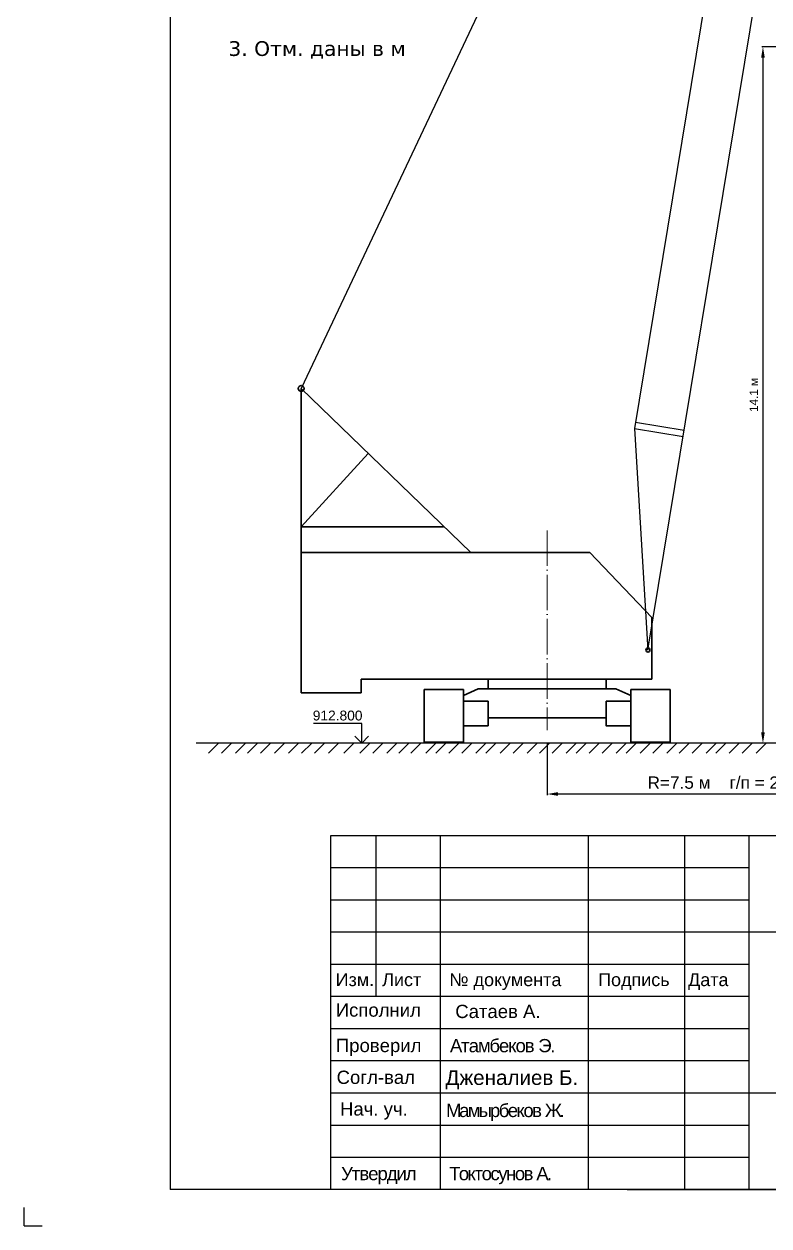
# Model space of a CAD drawing. Header units: millimetres. Extents: x 155577 to 993706, y -295114 to -113927.
# Drawn here: x 564557 to 579703, y -282929 to -258505 of the extents above; entities that cross this region are included whole.
import ezdxf

# ---------------------------------------------------------------- set-up
doc = ezdxf.new("R2010")
doc.units = ezdxf.units.MM
doc.linetypes.add('ACAD_ISO04W100', pattern=[30, 24, -3, 0, -3])
doc.layers.add('ось', color=160, linetype='Continuous', lineweight=15)
doc.layers.add('размер', color=84, linetype='Continuous', lineweight=18)
doc.styles.get("Standard").update_dxf_attribs({"font": 'arial.ttf'})
doc.dimstyles.new('ISO-25', dxfattribs={"dimtxt": 170, "dimasz": 170, "dimexe": 20, "dimexo": 10, "dimgap": 40, "dimtad": 1, "dimtxsty": 'Standard', "dimcen": 2.5, "dimadec": 0, "dimazin": 0, "dimtfac": 1, "dimtmove": 0, "dimatfit": 3, "dimfxl": 0, "dimarcsym": 0})

# ---------------------------------------------------------------- blocks, each defined once
blk = doc.blocks.new('стрела ДЭК -50 30 м')
for p, q in [((307292, 19005), (312744, 48506)), ((311398, 46721), (307108, 23514)), ((307108, 23514), (308092, 23332)), ((307108, 23514), (307292, 19005)), ((307132, 23643), (308115, 23461))]:
    blk.add_line(p, q)
blk = doc.blocks.new('ходовка ДЭК -50')
at = {"lineweight": 30}
for p, q in [((580953, 8672), (580953, 8472)), ((580953, 8672), (583352, 8672)), ((583352, 8672), (583352, 8472)), ((580452, 8457), (579652, 8457)), ((579652, 8457), (579652, 7387)), ((580753, 8472), (580452, 8339)), ((580452, 7387), (580452, 8457)), ((582152, 8472), (580753, 8472)), ((582152, 8472), (583552, 8472)), ((583552, 8472), (583852, 8339)), ((583852, 8457), (584652, 8457)), ((583852, 7387), (583852, 8457)), ((584652, 8457), (584652, 7387)), ((582152, 7882), (580952, 7882)), ((582152, 7882), (582152, 7882)), ((582152, 7882), (583352, 7882)), ((582152, 7882), (582152, 7882)), ((579652, 7387), (580452, 7387)), ((584652, 7387), (583852, 7387))]:
    blk.add_line(p, q, dxfattribs=at)
for p, q in [((580452, 8457), (580452, 8222)), ((583852, 8457), (583852, 8222))]:
    blk.add_line(p, q)
for points in [[(580952, 8222), (580452, 8222), (580452, 7722), (580952, 7722)], [(583352, 8222), (583852, 8222), (583852, 7722), (583352, 7722)]]:
    blk.add_lwpolyline(points, close=True, dxfattribs=at)
blk = doc.blocks.new('корпус ДЭК-50')
at = {"lineweight": 30}
for p, q in [((537296, 11242), (533847, 14577)), ((533847, 14577), (533847, 11242)), ((533847, 11767), (535212, 13257)), ((533847, 11767), (536741, 11767)), ((533847, 8391), (533847, 11242)), ((533847, 11242), (539715, 11242)), ((539715, 11242), (540977, 9922)), ((540977, 9922), (540977, 8672)), ((540977, 8672), (535070, 8672)), ((535070, 8672), (535070, 8391)), ((535070, 8391), (533847, 8391))]:
    blk.add_line(p, q, dxfattribs=at)
blk.add_line((533847, 8391), (533847, 8672))
at = {"color": 70, "lineweight": 30}
for centre, radius in [((533847, 14577), 60.4), ((540897, 9261), 40.4)]:
    blk.add_circle(centre, radius, dxfattribs=at)
at = {"layer": 'ось', "linetype": 'ACAD_ISO04W100', "ltscale": 30}
blk.add_line((538847, 11693), (538847, 7633), dxfattribs=at)
blk = doc.blocks.new('A4')
for p in [(839200.34, -1948.12), (839385.34, -2235.12)]:
    blk.add_line(p, (839200.34, -2235.12))
at = {"color": 4}
for q in [(839180.34, -2237.62), (839182.84, -2240.12)]:
    blk.add_line((839180.34, -2240.12), q, dxfattribs=at)
blk = doc.blocks.new('*D63')
at = {"layer": 'Defpoints', "color": 0, "transparency": 16777216}
for p in [(575192, -273101), (582692, -273101), (575192, -274152)]:
    blk.add_point(p, dxfattribs=at)
at = {"layer": 'размер', "color": 0, "lineweight": -2, "transparency": 16777216}
for p, q in [((575192, -273111), (575192, -274172)), ((582692, -273111), (582692, -274172)), ((582467, -274152), (575417, -274152))]:
    blk.add_line(p, q, dxfattribs=at)
at = {"layer": 'размер', "color": 0, "transparency": 16777216}
for points in [[(575417, -274114), (575417, -274189), (575192, -274152)], [(582467, -274114), (582467, -274189), (582692, -274152)]]:
    blk.add_solid(points, dxfattribs=at)
at = {"layer": 'размер', "color": 0, "transparency": 16777216, "insert": (578942, -273922), "char_height": 170, "attachment_point": 5}
blk.add_mtext('{\\H1.4706x;R=7.5 м    г/п = 21.8 т}', dxfattribs=at)
blk = doc.blocks.new('*D124')
at = {"layer": 'Defpoints', "color": 0, "transparency": 16777216}
for p in [(582115, -258966), (579580, -273121), (579683, -273121)]:
    blk.add_point(p, dxfattribs=at)
at = {"layer": 'размер', "color": 0, "lineweight": -2, "transparency": 16777216}
for p, q in [((582105, -258966), (579560, -258966)), ((579580, -259191), (579580, -272896)), ((579673, -273121), (579560, -273121))]:
    blk.add_line(p, q, dxfattribs=at)
at = {"layer": 'размер', "color": 0, "transparency": 16777216}
for points in [[(579543, -259191), (579618, -259191), (579580, -258966)], [(579543, -272896), (579618, -272896), (579580, -273121)]]:
    blk.add_solid(points, dxfattribs=at)
at = {"layer": 'размер', "color": 0, "transparency": 16777216, "insert": (579395, -266043), "char_height": 170, "attachment_point": 5, "rotation": 90}
blk.add_mtext('14.1 м', dxfattribs=at)

msp = doc.modelspace()

# ---------------------------------------------------------------- linework, layer by layer
for p, q in [((580801.391, -243458.856), (570191.691, -265910.717)), ((571422.325, -272720.717), (570439.548, -272720.717)), ((571422.325, -273120.717), (571422.325, -272720.717)), ((571422.325, -273120.717), (571280.903, -272979.296)), ((571422.325, -273120.717), (571563.746, -272979.296)), ((581422.691, -273120.717), (568055.617, -273120.717)), ((568307.568, -273324.364), (568511.215, -273120.717)), ((568570.2, -273324.364), (568773.847, -273120.717)), ((568855.345, -273324.364), (569058.992, -273120.717)), ((568855.345, -273324.364), (569058.992, -273120.717)), ((568855.345, -273324.364), (569058.992, -273120.717)), ((569102.968, -273324.364), (569306.615, -273120.717)), ((569365.6, -273324.364), (569569.247, -273120.717)), ((569650.745, -273324.364), (569854.392, -273120.717)), ((569934.9, -273324.364), (570138.547, -273120.717)), ((569934.9, -273324.364), (570138.547, -273120.717)), ((570201.941, -273324.364), (570405.588, -273120.717)), ((570464.573, -273324.364), (570668.22, -273120.717)), ((570749.718, -273324.364), (570953.365, -273120.717)), ((571057.56, -273324.364), (571261.207, -273120.717)), ((571057.56, -273324.364), (571261.207, -273120.717)), ((571384.023, -273324.364), (571587.67, -273120.717)), ((571646.656, -273324.364), (571850.303, -273120.717)), ((571931.801, -273324.364), (572135.447, -273120.717)), ((571931.801, -273324.364), (572135.447, -273120.717)), ((571931.801, -273324.364), (572135.447, -273120.717)), ((572179.423, -273324.364), (572383.07, -273120.717)), ((572422.056, -273324.364), (572625.703, -273120.717)), ((572727.201, -273324.364), (572930.847, -273120.717)), ((572928.367, -273324.364), (573132.013, -273120.717)), ((572928.367, -273324.364), (573132.013, -273120.717)), ((573195.407, -273324.364), (573399.054, -273120.717)), ((573458.04, -273324.364), (573661.687, -273120.717)), ((573743.185, -273324.364), (573946.831, -273120.717)), ((573944.351, -273324.364), (574147.997, -273120.717)), ((573944.351, -273324.364), (574147.997, -273120.717)), ((574238.859, -273324.364), (574442.505, -273120.717)), ((574501.491, -273324.364), (574705.138, -273120.717)), ((574786.636, -273324.364), (574990.283, -273120.717)), ((574786.636, -273324.364), (574990.283, -273120.717)), ((574786.636, -273324.364), (574990.283, -273120.717)), ((575034.259, -273324.364), (575237.905, -273120.717)), ((575296.891, -273324.364), (575500.538, -273120.717)), ((575582.036, -273324.364), (575785.683, -273120.717)), ((575783.202, -273324.364), (575986.848, -273120.717)), ((575783.202, -273324.364), (575986.848, -273120.717)), ((576050.243, -273324.364), (576253.889, -273120.717)), ((576312.875, -273324.364), (576516.522, -273120.717)), ((576598.02, -273324.364), (576801.667, -273120.717)), ((576799.186, -273324.364), (577002.833, -273120.717)), ((576799.186, -273324.364), (577002.833, -273120.717)), ((577081.242, -273324.364), (577284.888, -273120.717)), ((577343.874, -273324.364), (577547.521, -273120.717)), ((577629.019, -273324.364), (577832.665, -273120.717)), ((577629.019, -273324.364), (577832.665, -273120.717)), ((577629.019, -273324.364), (577832.665, -273120.717)), ((577876.642, -273324.364), (578080.288, -273120.717)), ((578139.274, -273324.364), (578342.921, -273120.717)), ((578424.419, -273324.364), (578628.065, -273120.717)), ((578625.585, -273324.364), (578829.231, -273120.717)), ((578625.585, -273324.364), (578829.231, -273120.717)), ((578892.626, -273324.364), (579096.272, -273120.717)), ((579155.258, -273324.364), (579358.905, -273120.717)), ((579440.403, -273324.364), (579644.049, -273120.717)), ((570797.977, -282186.761), (570797.977, -274991.582)), ((570797.977, -274991.582), (594999.942, -274991.582)), ((571713.727, -278262.118), (571713.727, -274991.582)), ((573021.942, -282186.761), (573021.942, -274991.582)), ((576030.835, -282186.761), (576030.835, -274991.582)), ((577993.156, -282186.761), (577993.156, -274991.582)), ((579301.37, -282186.761), (579301.37, -274991.582)), ((570797.977, -275645.69), (579301.37, -275645.69)), ((570797.977, -276299.797), (579301.37, -276299.797)), ((570797.977, -276953.904), (594999.942, -276953.904)), ((570797.977, -276953.904), (594999.942, -276953.904)), ((570797.977, -277608.011), (579301.37, -277608.011)), ((570797.977, -278262.118), (579301.37, -278262.118)), ((570797.977, -278262.118), (579301.37, -278262.118)), ((570797.977, -278916.225), (579301.37, -278916.225)), ((570797.977, -278916.225), (579301.37, -278916.225)), ((570797.977, -279570.333), (579301.37, -279570.333)), ((570797.977, -280224.44), (594999.942, -280224.44)), ((570797.977, -280878.547), (579301.37, -280878.547)), ((570797.977, -280878.547), (579301.37, -280878.547)), ((570797.977, -281532.654), (579301.37, -281532.654)), ((594999.942, -282186.761), (576818.142, -282186.761)), ((576818.142, -282186.761), (594999.942, -282186.761))]:
    msp.add_line(p, q)

# ---------------------------------------------------------------- block references
at = {"color": 4, "xscale": 148.5, "yscale": 148.5, "zscale": 148.5}
msp.add_blockref('A4', (-124053723.336, 49729.164), dxfattribs=at)
at = {"rotation": 1.119305495862976}
msp.add_blockref('стрела ДЭК -50 30 м', (270379.608, -296230.661), dxfattribs=at)
for name, p in [('корпус ДЭК-50', (36345.177, -280487.614)), ('ходовка ДЭК -50', (-6960.802, -280487.614))]:
    msp.add_blockref(name, p)

# ---------------------------------------------------------------- texts
at = {"attachment_point": 1}
for s, insert, char_height, width in [('{\\fVerdana|b0|i0|c0|p34;3\\fVerdana|b0|i0|c204|p34;. Отм. даны в м}', (568712.305, -258853.189), 300, 5294.04981), ('912.800', (570428.325, -272456.654), 200, 663.51782), ('Изм.', (570892.785, -277793.965), 261.6429, 3075.09004), ('Лист', (571838.908, -277793.965), 261.6429, 3075.09004), ('{\\fArial|b0|i0|c204|p34;№ документа}', (573203.305, -277793.965), 261.64286, 3075.09004), ('Подпись ', (576229.053, -277793.965), 261.6429, 1589.57003), ('Дата', (578058.242, -277793.965), 261.6429, 725.22237), ('Исполнил', (570895.852, -278407.235), 269.5497, 1536.4293), ('Сатаев А.', (573325.537, -278434.543), 269.5497, 2643.40605), ('Проверил', (570898.906, -279126.596), 269.5497, 1536.4293), ('{\\T0.9;Атамбеков Э}.', (573216.847, -279130.17), 269.54965, 2835.52721), ('Согл-вал', (570912.668, -279773.361), 269.5497, 1536.4293), ('Дженалиев Б.', (573126.792, -279764.223), 299.49961, 2761.70796), ('Нач. уч.', (570981.832, -280416.514), 269.5497, 2076.7043), ('{\\T0.85;Мамырбеков Ж\\T0.75;.}', (573136.227, -280446.784), 269.54965, 3102.1488), ('{\\T0.9;Утвердил}', (571004.572, -281729.935), 269.54965, 1536.4293), ('{\\T0.85;Токтосунов А.}', (573201.314, -281729.935), 269.54965, 3177.93611)]:
    msp.add_mtext(s, dxfattribs=dict(at, insert=insert, char_height=char_height, width=width))

# ---------------------------------------------------------------- dimensions: what is measured, and where the dimension line sits
at = {"layer": 'размер'}
dim = msp.add_linear_dim(base=(579580.482, -273120.717), p1=(582114.802, -258965.871), p2=(579683.026, -273120.717), angle=90, text='14.1 м', dimstyle='ISO-25', override={"dimasz": 225, "dimgap": 100}, dxfattribs=at)
dim.commit()
dim.dimension.update_dxf_attribs({"geometry": '*D124', "text_midpoint": (579580.482, -266043.294), "dimtype": 160})
dim = msp.add_linear_dim(base=(575191.691, -274151.577), p1=(582691.691, -273100.717), p2=(575191.691, -273100.717), text='{\\H1.4706x;R=7.5 м    г/п = 21.8 т}', dimstyle='ISO-25', override={"dimasz": 225, "dimgap": 100}, dxfattribs=at)
dim.commit()
dim.dimension.update_dxf_attribs({"geometry": '*D63', "text_midpoint": (578941.691, -274151.577), "dimtype": 160})

doc.saveas('drawing.dxf')
